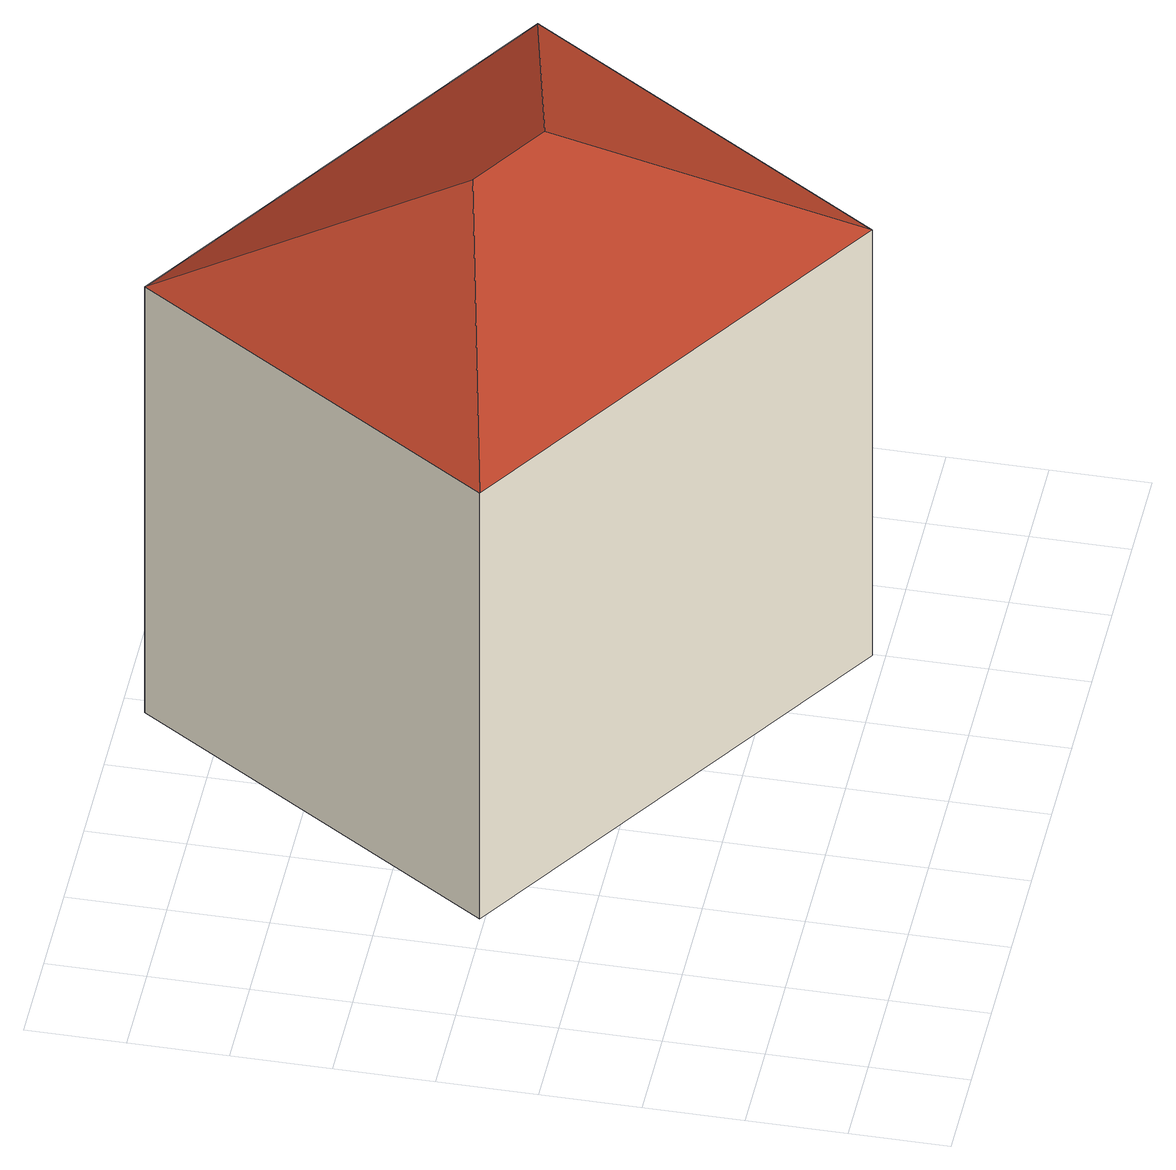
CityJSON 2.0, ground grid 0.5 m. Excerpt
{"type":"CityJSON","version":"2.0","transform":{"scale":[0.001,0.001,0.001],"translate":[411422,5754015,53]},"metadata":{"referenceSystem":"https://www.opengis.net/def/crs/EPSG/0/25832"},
"CityObjects":{
"building1":{"type":"Building","attributes":{"Gemeindeschluessel":"05515000","Geometrietyp2DReferenz":"3000","function":"31001_2500","roofType":"5000","measuredHeight":3.29},"address":[{"country":"Germany","locality":"Münster","thoroughfareNumber":"20a","thoroughfareName":"Alter Postweg"}],"geometry":[{"type":"Solid","lod":"2","boundaries":[[[[0,1,2,3]],[[4,5,1,0]],[[6,7,5,4]],[[3,2,7,6]],[[8,6,4,9]],[[4,0,9]],[[9,0,3,8]],[[3,6,8]],[[1,5,7,2]]]],"semantics":{"surfaces":[{"type":"WallSurface"},{"type":"RoofSurface"},{"type":"GroundSurface"}],"values":[[0,0,0,0,1,1,1,1,2]]}}]}
},
"vertices":[
[723,2027,3580],[723,2027,934],[2994,565,934],[2994,565,3580],[1917,3883,3580],[1917,3883,934],[4189,2420,3580],[4189,2420,934],[2664,2090,4220],[2248,2358,4220]
]}
